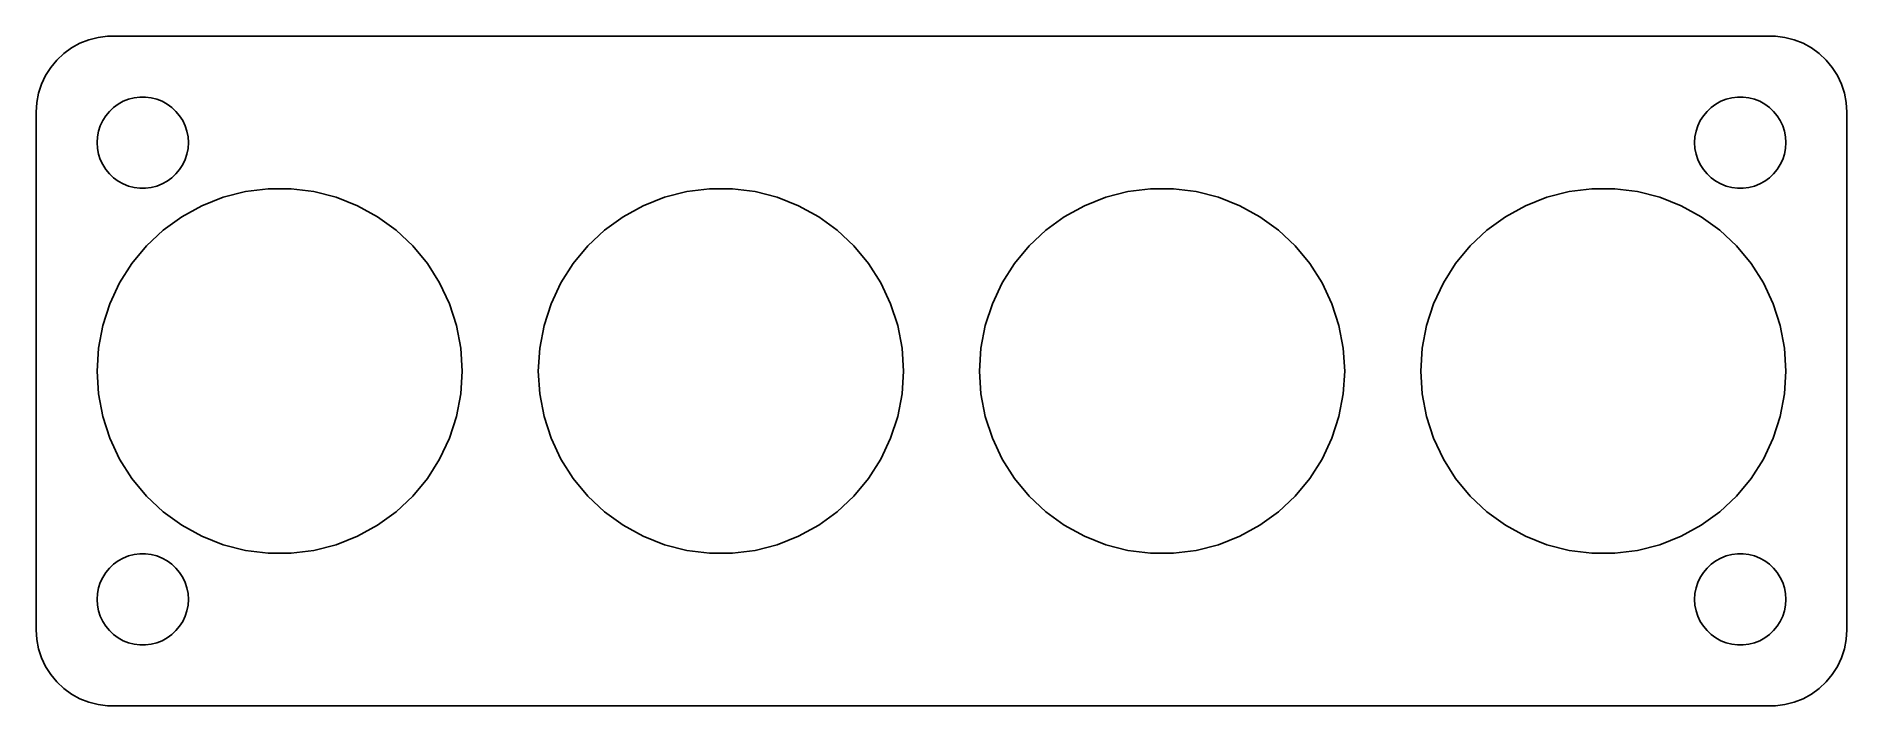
# Model space of a CAD drawing. Header units: metres. Extents: x -60 to 60, y -22 to 22.
import ezdxf

# ---------------------------------------------------------------- set-up
doc = ezdxf.new("R2010")
doc.units = ezdxf.units.M

msp = doc.modelspace()

# ---------------------------------------------------------------- linework, layer by layer
for p, q in [((-56.6289, 21.5241), (-57.1791, 21.2216)), ((-56.0451, 21.7553), (-56.6289, 21.5241)), ((-55.4369, 21.9114), (-56.0451, 21.7553)), ((-54.8139, 21.9901), (-55.4369, 21.9114)), ((54.8139, 21.9901), (-54.8139, 21.9901)), ((55.4369, 21.9114), (54.8139, 21.9901)), ((56.0451, 21.7553), (55.4369, 21.9114)), ((56.6289, 21.5241), (56.0451, 21.7553)), ((57.1791, 21.2216), (56.6289, 21.5241)), ((-58.1448, 20.4227), (-58.5451, 19.9389)), ((-57.6871, 20.8526), (-58.1448, 20.4227)), ((-57.1791, 21.2216), (-57.6871, 20.8526)), ((57.6871, 20.8526), (57.1791, 21.2216)), ((58.1448, 20.4227), (57.6871, 20.8526)), ((58.5451, 19.9389), (58.1448, 20.4227)), ((-58.8815, 19.4088), (-59.1489, 18.8406)), ((-58.5451, 19.9389), (-58.8815, 19.4088)), ((58.8815, 19.4088), (58.5451, 19.9389)), ((59.1489, 18.8406), (58.8815, 19.4088)), ((-59.3429, 18.2434), (-59.4606, 17.6267)), ((-59.1489, 18.8406), (-59.3429, 18.2434)), ((-53.7773, 17.7145), (-53.427, 17.8532)), ((-53.427, 17.8532), (-53.0621, 17.9469)), ((-53.0621, 17.9469), (-52.6884, 17.9941)), ((-52.6884, 17.9941), (-52.3116, 17.9941)), ((-52.3116, 17.9941), (-51.9379, 17.9469)), ((-51.9379, 17.9469), (-51.5729, 17.8532)), ((-51.5729, 17.8532), (-51.2227, 17.7145)), ((51.2227, 17.7145), (51.5729, 17.8532)), ((51.5729, 17.8532), (51.9379, 17.9469)), ((51.9379, 17.9469), (52.3116, 17.9941)), ((52.3116, 17.9941), (52.6884, 17.9941)), ((52.6884, 17.9941), (53.0621, 17.9469)), ((53.0621, 17.9469), (53.427, 17.8532)), ((53.427, 17.8532), (53.7773, 17.7145)), ((59.3429, 18.2434), (59.1489, 18.8406)), ((59.4606, 17.6267), (59.3429, 18.2434)), ((-59.4606, 17.6267), (-59.5, 17)), ((-59.5, 17), (-59.5, -17)), ((-55.1289, 16.4453), (-54.927, 16.7634)), ((-54.927, 16.7634), (-54.6869, 17.0536)), ((-54.6869, 17.0536), (-54.4123, 17.3115)), ((-54.4123, 17.3115), (-54.1075, 17.533)), ((-54.1075, 17.533), (-53.7773, 17.7145)), ((-51.2227, 17.7145), (-50.8925, 17.533)), ((-50.8925, 17.533), (-50.5877, 17.3115)), ((-50.5877, 17.3115), (-50.3131, 17.0536)), ((-50.3131, 17.0536), (-50.0729, 16.7634)), ((-50.0729, 16.7634), (-49.8711, 16.4453)), ((49.8711, 16.4453), (50.0729, 16.7634)), ((50.0729, 16.7634), (50.3131, 17.0536)), ((50.3131, 17.0536), (50.5877, 17.3115)), ((50.5877, 17.3115), (50.8925, 17.533)), ((50.8925, 17.533), (51.2227, 17.7145)), ((53.7773, 17.7145), (54.1075, 17.533)), ((54.1075, 17.533), (54.4123, 17.3115)), ((54.4123, 17.3115), (54.6869, 17.0536)), ((54.6869, 17.0536), (54.927, 16.7634)), ((54.927, 16.7634), (55.1289, 16.4453)), ((59.5, 17), (59.4606, 17.6267)), ((59.5, -17), (59.5, 17)), ((-55.4763, 15.376), (-55.4057, 15.7461)), ((-55.4057, 15.7461), (-55.2893, 16.1044)), ((-55.2893, 16.1044), (-55.1289, 16.4453)), ((-49.8711, 16.4453), (-49.7107, 16.1044)), ((-49.7107, 16.1044), (-49.5942, 15.7461)), ((-49.5942, 15.7461), (-49.5237, 15.376)), ((49.5237, 15.376), (49.5942, 15.7461)), ((49.5942, 15.7461), (49.7107, 16.1044)), ((49.7107, 16.1044), (49.8711, 16.4453)), ((55.1289, 16.4453), (55.2893, 16.1044)), ((55.2893, 16.1044), (55.4057, 15.7461)), ((55.4057, 15.7461), (55.4763, 15.376)), ((-55.5, 15), (-55.4763, 15.376)), ((-55.4763, 14.624), (-55.5, 15)), ((-55.4057, 14.2539), (-55.4763, 14.624)), ((-49.5237, 14.624), (-49.5942, 14.2539)), ((-49.5237, 15.376), (-49.5, 15)), ((-49.5, 15), (-49.5237, 14.624)), ((49.5, 15), (49.5237, 15.376)), ((49.5237, 14.624), (49.5, 15)), ((49.5942, 14.2539), (49.5237, 14.624)), ((55.4763, 14.624), (55.4057, 14.2539)), ((55.4763, 15.376), (55.5, 15)), ((55.5, 15), (55.4763, 14.624)), ((-55.2893, 13.8956), (-55.4057, 14.2539)), ((-55.1289, 13.5547), (-55.2893, 13.8956)), ((-54.927, 13.2366), (-55.1289, 13.5547)), ((-54.6869, 12.9464), (-54.927, 13.2366)), ((-50.0729, 13.2366), (-50.3131, 12.9464)), ((-49.8711, 13.5547), (-50.0729, 13.2366)), ((-49.7107, 13.8956), (-49.8711, 13.5547)), ((-49.5942, 14.2539), (-49.7107, 13.8956)), ((49.7107, 13.8956), (49.5942, 14.2539)), ((49.8711, 13.5547), (49.7107, 13.8956)), ((50.0729, 13.2366), (49.8711, 13.5547)), ((50.3131, 12.9464), (50.0729, 13.2366)), ((54.927, 13.2366), (54.6869, 12.9464)), ((55.1289, 13.5547), (54.927, 13.2366)), ((55.2893, 13.8956), (55.1289, 13.5547)), ((55.4057, 14.2539), (55.2893, 13.8956)), ((-54.4123, 12.6884), (-54.6869, 12.9464)), ((-54.1075, 12.467), (-54.4123, 12.6884)), ((-53.7773, 12.2855), (-54.1075, 12.467)), ((-53.427, 12.1468), (-53.7773, 12.2855)), ((-53.0621, 12.0531), (-53.427, 12.1468)), ((-52.6884, 12.0059), (-53.0621, 12.0531)), ((-52.3116, 12.0059), (-52.6884, 12.0059)), ((-51.9379, 12.0531), (-52.3116, 12.0059)), ((-51.5729, 12.1468), (-51.9379, 12.0531)), ((-51.2227, 12.2855), (-51.5729, 12.1468)), ((-50.8925, 12.467), (-51.2227, 12.2855)), ((-50.5877, 12.6884), (-50.8925, 12.467)), ((-50.3131, 12.9464), (-50.5877, 12.6884)), ((-45.7486, 11.7874), (-44.2535, 11.9763)), ((-44.2535, 11.9763), (-42.7465, 11.9763)), ((-42.7465, 11.9763), (-41.2514, 11.7874)), ((-16.7486, 11.7874), (-15.2535, 11.9763)), ((-15.2535, 11.9763), (-13.7465, 11.9763)), ((-13.7465, 11.9763), (-12.2514, 11.7874)), ((12.2514, 11.7874), (13.7465, 11.9763)), ((13.7465, 11.9763), (15.2535, 11.9763)), ((15.2535, 11.9763), (16.7486, 11.7874)), ((41.2514, 11.7874), (42.7465, 11.9763)), ((42.7465, 11.9763), (44.2535, 11.9763)), ((44.2535, 11.9763), (45.7486, 11.7874)), ((50.5877, 12.6884), (50.3131, 12.9464)), ((50.8925, 12.467), (50.5877, 12.6884)), ((51.2227, 12.2855), (50.8925, 12.467)), ((51.5729, 12.1468), (51.2227, 12.2855)), ((51.9379, 12.0531), (51.5729, 12.1468)), ((52.3116, 12.0059), (51.9379, 12.0531)), ((52.6884, 12.0059), (52.3116, 12.0059)), ((53.0621, 12.0531), (52.6884, 12.0059)), ((53.427, 12.1468), (53.0621, 12.0531)), ((53.7773, 12.2855), (53.427, 12.1468)), ((54.1075, 12.467), (53.7773, 12.2855)), ((54.4123, 12.6884), (54.1075, 12.467)), ((54.6869, 12.9464), (54.4123, 12.6884)), ((-49.9299, 10.1319), (-48.6093, 10.8579)), ((-48.6093, 10.8579), (-47.2082, 11.4127)), ((-47.2082, 11.4127), (-45.7486, 11.7874)), ((-41.2514, 11.7874), (-39.7918, 11.4127)), ((-39.7918, 11.4127), (-38.3906, 10.8579)), ((-38.3906, 10.8579), (-37.0701, 10.1319)), ((-20.9299, 10.1319), (-19.6093, 10.8579)), ((-19.6093, 10.8579), (-18.2082, 11.4127)), ((-18.2082, 11.4127), (-16.7486, 11.7874)), ((-12.2514, 11.7874), (-10.7918, 11.4127)), ((-10.7918, 11.4127), (-9.39064, 10.8579)), ((-9.39064, 10.8579), (-8.07007, 10.1319)), ((8.07007, 10.1319), (9.39064, 10.8579)), ((9.39064, 10.8579), (10.7918, 11.4127)), ((10.7918, 11.4127), (12.2514, 11.7874)), ((16.7486, 11.7874), (18.2082, 11.4127)), ((18.2082, 11.4127), (19.6093, 10.8579)), ((19.6093, 10.8579), (20.9299, 10.1319)), ((37.0701, 10.1319), (38.3906, 10.8579)), ((38.3906, 10.8579), (39.7918, 11.4127)), ((39.7918, 11.4127), (41.2514, 11.7874)), ((45.7486, 11.7874), (47.2082, 11.4127)), ((47.2082, 11.4127), (48.6093, 10.8579)), ((48.6093, 10.8579), (49.9299, 10.1319)), ((-51.1491, 9.24615), (-49.9299, 10.1319)), ((-37.0701, 10.1319), (-35.8509, 9.24615)), ((-22.1491, 9.24615), (-20.9299, 10.1319)), ((-8.07007, 10.1319), (-6.85091, 9.24615)), ((6.85091, 9.24615), (8.07007, 10.1319)), ((20.9299, 10.1319), (22.1491, 9.24615)), ((35.8509, 9.24615), (37.0701, 10.1319)), ((49.9299, 10.1319), (51.1491, 9.24615)), ((-52.2476, 8.21455), (-51.1491, 9.24615)), ((-35.8509, 9.24615), (-34.7524, 8.21455)), ((-23.2476, 8.21455), (-22.1491, 9.24615)), ((-6.85091, 9.24615), (-5.75237, 8.21455)), ((5.75237, 8.21455), (6.85091, 9.24615)), ((22.1491, 9.24615), (23.2476, 8.21455)), ((34.7524, 8.21455), (35.8509, 9.24615)), ((51.1491, 9.24615), (52.2476, 8.21455)), ((-53.2082, 7.05342), (-52.2476, 8.21455)), ((-34.7524, 8.21455), (-33.7918, 7.05342)), ((-24.2082, 7.05342), (-23.2476, 8.21455)), ((-5.75237, 8.21455), (-4.79179, 7.05342)), ((4.79179, 7.05342), (5.75237, 8.21455)), ((23.2476, 8.21455), (24.2082, 7.05342)), ((33.7918, 7.05342), (34.7524, 8.21455)), ((52.2476, 8.21455), (53.2082, 7.05342)), ((-54.0157, 5.78104), (-53.2082, 7.05342)), ((-33.7918, 7.05342), (-32.9843, 5.78104)), ((-25.0157, 5.78104), (-24.2082, 7.05342)), ((-4.79179, 7.05342), (-3.98431, 5.78104)), ((3.98431, 5.78104), (4.79179, 7.05342)), ((24.2082, 7.05342), (25.0157, 5.78104)), ((32.9843, 5.78104), (33.7918, 7.05342)), ((53.2082, 7.05342), (54.0157, 5.78104)), ((-54.6573, 4.41748), (-54.0157, 5.78104)), ((-32.9843, 5.78104), (-32.3427, 4.41748)), ((-25.6573, 4.41748), (-25.0157, 5.78104)), ((-3.98431, 5.78104), (-3.34268, 4.41748)), ((3.34268, 4.41748), (3.98431, 5.78104)), ((25.0157, 5.78104), (25.6573, 4.41748)), ((32.3427, 4.41748), (32.9843, 5.78104)), ((54.0157, 5.78104), (54.6573, 4.41748)), ((-55.123, 2.98427), (-54.6573, 4.41748)), ((-32.3427, 4.41748), (-31.877, 2.98427)), ((-26.123, 2.98427), (-25.6573, 4.41748)), ((-3.34268, 4.41748), (-2.877, 2.98427)), ((2.877, 2.98427), (3.34268, 4.41748)), ((25.6573, 4.41748), (26.123, 2.98427)), ((31.877, 2.98427), (32.3427, 4.41748)), ((54.6573, 4.41748), (55.123, 2.98427)), ((-55.4054, 1.504), (-55.123, 2.98427)), ((-31.877, 2.98427), (-31.5946, 1.504)), ((-26.4054, 1.504), (-26.123, 2.98427)), ((-2.877, 2.98427), (-2.59462, 1.504)), ((2.59462, 1.504), (2.877, 2.98427)), ((26.123, 2.98427), (26.4054, 1.504)), ((31.5946, 1.504), (31.877, 2.98427)), ((55.123, 2.98427), (55.4054, 1.504)), ((-55.5, 0), (-55.4054, 1.504)), ((-31.5946, 1.504), (-31.5, 0)), ((-26.5, 0), (-26.4054, 1.504)), ((-2.59462, 1.504), (-2.5, 0)), ((2.5, 0), (2.59462, 1.504)), ((26.4054, 1.504), (26.5, 0)), ((31.5, 0), (31.5946, 1.504)), ((55.4054, 1.504), (55.5, 0)), ((-55.4054, -1.504), (-55.5, 0)), ((-31.5, 0), (-31.5946, -1.504)), ((-26.4054, -1.504), (-26.5, 0)), ((-2.5, 0), (-2.59462, -1.504)), ((2.59462, -1.504), (2.5, 0)), ((26.5, 0), (26.4054, -1.504)), ((31.5946, -1.504), (31.5, 0)), ((55.5, 0), (55.4054, -1.504)), ((-55.123, -2.98427), (-55.4054, -1.504)), ((-31.5946, -1.504), (-31.877, -2.98427)), ((-26.123, -2.98427), (-26.4054, -1.504)), ((-2.59462, -1.504), (-2.877, -2.98427)), ((2.877, -2.98427), (2.59462, -1.504)), ((26.4054, -1.504), (26.123, -2.98427)), ((31.877, -2.98427), (31.5946, -1.504)), ((55.4054, -1.504), (55.123, -2.98427)), ((-54.6573, -4.41748), (-55.123, -2.98427)), ((-31.877, -2.98427), (-32.3427, -4.41748)), ((-25.6573, -4.41748), (-26.123, -2.98427)), ((-2.877, -2.98427), (-3.34268, -4.41748)), ((3.34268, -4.41748), (2.877, -2.98427)), ((26.123, -2.98427), (25.6573, -4.41748)), ((32.3427, -4.41748), (31.877, -2.98427)), ((55.123, -2.98427), (54.6573, -4.41748)), ((-54.0157, -5.78104), (-54.6573, -4.41748)), ((-32.3427, -4.41748), (-32.9843, -5.78104)), ((-25.0157, -5.78104), (-25.6573, -4.41748)), ((-3.34268, -4.41748), (-3.98431, -5.78104)), ((3.98431, -5.78104), (3.34268, -4.41748)), ((25.6573, -4.41748), (25.0157, -5.78104)), ((32.9843, -5.78104), (32.3427, -4.41748)), ((54.6573, -4.41748), (54.0157, -5.78104)), ((-53.2082, -7.05342), (-54.0157, -5.78104)), ((-32.9843, -5.78104), (-33.7918, -7.05342)), ((-24.2082, -7.05342), (-25.0157, -5.78104)), ((-3.98431, -5.78104), (-4.79179, -7.05342)), ((4.79179, -7.05342), (3.98431, -5.78104)), ((25.0157, -5.78104), (24.2082, -7.05342)), ((33.7918, -7.05342), (32.9843, -5.78104)), ((54.0157, -5.78104), (53.2082, -7.05342)), ((-52.2476, -8.21455), (-53.2082, -7.05342)), ((-33.7918, -7.05342), (-34.7524, -8.21455)), ((-23.2476, -8.21455), (-24.2082, -7.05342)), ((-4.79179, -7.05342), (-5.75237, -8.21455)), ((5.75237, -8.21455), (4.79179, -7.05342)), ((24.2082, -7.05342), (23.2476, -8.21455)), ((34.7524, -8.21455), (33.7918, -7.05342)), ((53.2082, -7.05342), (52.2476, -8.21455)), ((-51.1491, -9.24615), (-52.2476, -8.21455)), ((-34.7524, -8.21455), (-35.8509, -9.24615)), ((-22.1491, -9.24615), (-23.2476, -8.21455)), ((-5.75237, -8.21455), (-6.85091, -9.24615)), ((6.85091, -9.24615), (5.75237, -8.21455)), ((23.2476, -8.21455), (22.1491, -9.24615)), ((35.8509, -9.24615), (34.7524, -8.21455)), ((52.2476, -8.21455), (51.1491, -9.24615)), ((-49.9299, -10.1319), (-51.1491, -9.24615)), ((-35.8509, -9.24615), (-37.0701, -10.1319)), ((-20.9299, -10.1319), (-22.1491, -9.24615)), ((-6.85091, -9.24615), (-8.07007, -10.1319)), ((8.07007, -10.1319), (6.85091, -9.24615)), ((22.1491, -9.24615), (20.9299, -10.1319)), ((37.0701, -10.1319), (35.8509, -9.24615)), ((51.1491, -9.24615), (49.9299, -10.1319)), ((-48.6093, -10.8579), (-49.9299, -10.1319)), ((-37.0701, -10.1319), (-38.3906, -10.8579)), ((-19.6093, -10.8579), (-20.9299, -10.1319)), ((-8.07007, -10.1319), (-9.39064, -10.8579)), ((9.39064, -10.8579), (8.07007, -10.1319)), ((20.9299, -10.1319), (19.6093, -10.8579)), ((38.3906, -10.8579), (37.0701, -10.1319)), ((49.9299, -10.1319), (48.6093, -10.8579)), ((-47.2082, -11.4127), (-48.6093, -10.8579)), ((-45.7486, -11.7874), (-47.2082, -11.4127)), ((-44.2535, -11.9763), (-45.7486, -11.7874)), ((-41.2514, -11.7874), (-42.7465, -11.9763)), ((-39.7918, -11.4127), (-41.2514, -11.7874)), ((-38.3906, -10.8579), (-39.7918, -11.4127)), ((-18.2082, -11.4127), (-19.6093, -10.8579)), ((-16.7486, -11.7874), (-18.2082, -11.4127)), ((-15.2535, -11.9763), (-16.7486, -11.7874)), ((-12.2514, -11.7874), (-13.7465, -11.9763)), ((-10.7918, -11.4127), (-12.2514, -11.7874)), ((-9.39064, -10.8579), (-10.7918, -11.4127)), ((10.7918, -11.4127), (9.39064, -10.8579)), ((12.2514, -11.7874), (10.7918, -11.4127)), ((13.7465, -11.9763), (12.2514, -11.7874)), ((16.7486, -11.7874), (15.2535, -11.9763)), ((18.2082, -11.4127), (16.7486, -11.7874)), ((19.6093, -10.8579), (18.2082, -11.4127)), ((39.7918, -11.4127), (38.3906, -10.8579)), ((41.2514, -11.7874), (39.7918, -11.4127)), ((42.7465, -11.9763), (41.2514, -11.7874)), ((45.7486, -11.7874), (44.2535, -11.9763)), ((47.2082, -11.4127), (45.7486, -11.7874)), ((48.6093, -10.8579), (47.2082, -11.4127)), ((-54.927, -13.2366), (-54.6869, -12.9464)), ((-54.6869, -12.9464), (-54.4123, -12.6884)), ((-54.4123, -12.6884), (-54.1075, -12.467)), ((-54.1075, -12.467), (-53.7773, -12.2855)), ((-53.7773, -12.2855), (-53.427, -12.1468)), ((-53.427, -12.1468), (-53.0621, -12.0531)), ((-53.0621, -12.0531), (-52.6884, -12.0059)), ((-52.6884, -12.0059), (-52.3116, -12.0059)), ((-52.3116, -12.0059), (-51.9379, -12.0531)), ((-51.9379, -12.0531), (-51.5729, -12.1468)), ((-51.5729, -12.1468), (-51.2227, -12.2855)), ((-51.2227, -12.2855), (-50.8925, -12.467)), ((-50.8925, -12.467), (-50.5877, -12.6884)), ((-50.5877, -12.6884), (-50.3131, -12.9464)), ((-50.3131, -12.9464), (-50.0729, -13.2366)), ((-42.7465, -11.9763), (-44.2535, -11.9763)), ((-13.7465, -11.9763), (-15.2535, -11.9763)), ((15.2535, -11.9763), (13.7465, -11.9763)), ((44.2535, -11.9763), (42.7465, -11.9763)), ((50.0729, -13.2366), (50.3131, -12.9464)), ((50.3131, -12.9464), (50.5877, -12.6884)), ((50.5877, -12.6884), (50.8925, -12.467)), ((50.8925, -12.467), (51.2227, -12.2855)), ((51.2227, -12.2855), (51.5729, -12.1468)), ((51.5729, -12.1468), (51.9379, -12.0531)), ((51.9379, -12.0531), (52.3116, -12.0059)), ((52.3116, -12.0059), (52.6884, -12.0059)), ((52.6884, -12.0059), (53.0621, -12.0531)), ((53.0621, -12.0531), (53.427, -12.1468)), ((53.427, -12.1468), (53.7773, -12.2855)), ((53.7773, -12.2855), (54.1075, -12.467)), ((54.1075, -12.467), (54.4123, -12.6884)), ((54.4123, -12.6884), (54.6869, -12.9464)), ((54.6869, -12.9464), (54.927, -13.2366)), ((-55.4763, -14.624), (-55.4057, -14.2539)), ((-55.4057, -14.2539), (-55.2893, -13.8956)), ((-55.2893, -13.8956), (-55.1289, -13.5547)), ((-55.1289, -13.5547), (-54.927, -13.2366)), ((-50.0729, -13.2366), (-49.8711, -13.5547)), ((-49.8711, -13.5547), (-49.7107, -13.8956)), ((-49.7107, -13.8956), (-49.5942, -14.2539)), ((-49.5942, -14.2539), (-49.5237, -14.624)), ((49.5237, -14.624), (49.5942, -14.2539)), ((49.5942, -14.2539), (49.7107, -13.8956)), ((49.7107, -13.8956), (49.8711, -13.5547)), ((49.8711, -13.5547), (50.0729, -13.2366)), ((54.927, -13.2366), (55.1289, -13.5547)), ((55.1289, -13.5547), (55.2893, -13.8956)), ((55.2893, -13.8956), (55.4057, -14.2539)), ((55.4057, -14.2539), (55.4763, -14.624)), ((-55.5, -15), (-55.4763, -14.624)), ((-55.4763, -15.376), (-55.5, -15)), ((-55.4057, -15.7461), (-55.4763, -15.376)), ((-49.5237, -15.376), (-49.5942, -15.7461)), ((-49.5237, -14.624), (-49.5, -15)), ((-49.5, -15), (-49.5237, -15.376)), ((49.5, -15), (49.5237, -14.624)), ((49.5237, -15.376), (49.5, -15)), ((49.5942, -15.7461), (49.5237, -15.376)), ((55.4763, -15.376), (55.4057, -15.7461)), ((55.4763, -14.624), (55.5, -15)), ((55.5, -15), (55.4763, -15.376)), ((-55.2893, -16.1044), (-55.4057, -15.7461)), ((-55.1289, -16.4453), (-55.2893, -16.1044)), ((-54.927, -16.7634), (-55.1289, -16.4453)), ((-49.8711, -16.4453), (-50.0729, -16.7634)), ((-49.7107, -16.1044), (-49.8711, -16.4453)), ((-49.5942, -15.7461), (-49.7107, -16.1044)), ((49.7107, -16.1044), (49.5942, -15.7461)), ((49.8711, -16.4453), (49.7107, -16.1044)), ((50.0729, -16.7634), (49.8711, -16.4453)), ((55.1289, -16.4453), (54.927, -16.7634)), ((55.2893, -16.1044), (55.1289, -16.4453)), ((55.4057, -15.7461), (55.2893, -16.1044)), ((-59.5, -17), (-59.4606, -17.6267)), ((-59.4606, -17.6267), (-59.3429, -18.2434)), ((-54.6869, -17.0536), (-54.927, -16.7634)), ((-54.4123, -17.3115), (-54.6869, -17.0536)), ((-54.1075, -17.533), (-54.4123, -17.3115)), ((-53.7773, -17.7145), (-54.1075, -17.533)), ((-53.427, -17.8532), (-53.7773, -17.7145)), ((-51.2227, -17.7145), (-51.5729, -17.8532)), ((-50.8925, -17.533), (-51.2227, -17.7145)), ((-50.5877, -17.3115), (-50.8925, -17.533)), ((-50.3131, -17.0536), (-50.5877, -17.3115)), ((-50.0729, -16.7634), (-50.3131, -17.0536)), ((50.3131, -17.0536), (50.0729, -16.7634)), ((50.5877, -17.3115), (50.3131, -17.0536)), ((50.8925, -17.533), (50.5877, -17.3115)), ((51.2227, -17.7145), (50.8925, -17.533)), ((51.5729, -17.8532), (51.2227, -17.7145)), ((53.7773, -17.7145), (53.427, -17.8532)), ((54.1075, -17.533), (53.7773, -17.7145)), ((54.4123, -17.3115), (54.1075, -17.533)), ((54.6869, -17.0536), (54.4123, -17.3115)), ((54.927, -16.7634), (54.6869, -17.0536)), ((59.3429, -18.2434), (59.4606, -17.6267)), ((59.4606, -17.6267), (59.5, -17)), ((-59.3429, -18.2434), (-59.1489, -18.8406)), ((-59.1489, -18.8406), (-58.8815, -19.4088)), ((-53.0621, -17.9469), (-53.427, -17.8532)), ((-52.6884, -17.9941), (-53.0621, -17.9469)), ((-52.3116, -17.9941), (-52.6884, -17.9941)), ((-51.9379, -17.9469), (-52.3116, -17.9941)), ((-51.5729, -17.8532), (-51.9379, -17.9469)), ((51.9379, -17.9469), (51.5729, -17.8532)), ((52.3116, -17.9941), (51.9379, -17.9469)), ((52.6884, -17.9941), (52.3116, -17.9941)), ((53.0621, -17.9469), (52.6884, -17.9941)), ((53.427, -17.8532), (53.0621, -17.9469)), ((58.8815, -19.4088), (59.1489, -18.8406)), ((59.1489, -18.8406), (59.3429, -18.2434)), ((-58.8815, -19.4088), (-58.5451, -19.9389)), ((-58.5451, -19.9389), (-58.1448, -20.4227)), ((58.1448, -20.4227), (58.5451, -19.9389)), ((58.5451, -19.9389), (58.8815, -19.4088)), ((-58.1448, -20.4227), (-57.6871, -20.8526)), ((-57.6871, -20.8526), (-57.1791, -21.2216)), ((-57.1791, -21.2216), (-56.6289, -21.5241)), ((56.6289, -21.5241), (57.1791, -21.2216)), ((57.1791, -21.2216), (57.6871, -20.8526)), ((57.6871, -20.8526), (58.1448, -20.4227)), ((-56.6289, -21.5241), (-56.0451, -21.7553)), ((-56.0451, -21.7553), (-55.4369, -21.9114)), ((-55.4369, -21.9114), (-54.8139, -21.9901)), ((-54.8139, -21.9901), (54.8139, -21.9901)), ((54.8139, -21.9901), (55.4369, -21.9114)), ((55.4369, -21.9114), (56.0451, -21.7553)), ((56.0451, -21.7553), (56.6289, -21.5241))]:
    msp.add_line(p, q)

doc.saveas('drawing.dxf')
